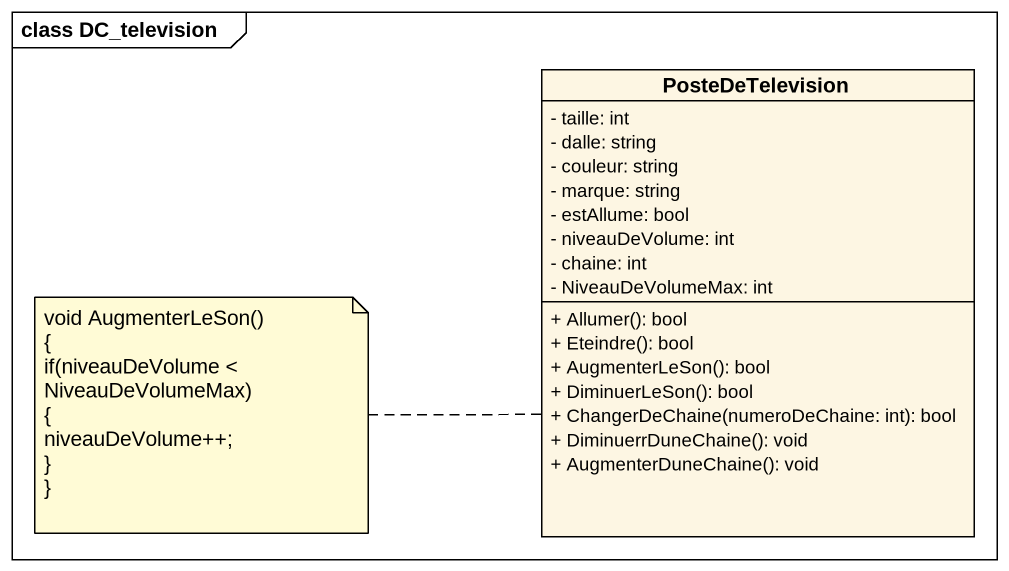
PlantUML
@startuml
mainframe class DC_television
hide circle
hide empty members
skinparam classAttributeIconSize 0
class PosteDeTelevision {
  - taille: int
  - dalle: string
  - couleur: string
  - marque: string
  - estAllume: bool
  - niveauDeVolume: int
  - chaine: int
  - NiveauDeVolumeMax: int
  + Allumer(): bool
  + Eteindre(): bool
  + AugmenterLeSon(): bool
  + DiminuerLeSon(): bool
  + ChangerDeChaine(numeroDeChaine: int): bool
  + DiminuerrDuneChaine(): void
  + AugmenterDuneChaine(): void
}
note left of PosteDeTelevision
  void AugmenterLeSon()
  {
  if(niveauDeVolume < NiveauDeVolumeMax)
  {
  niveauDeVolume++;
  ~}
  ~}
end note
@enduml
